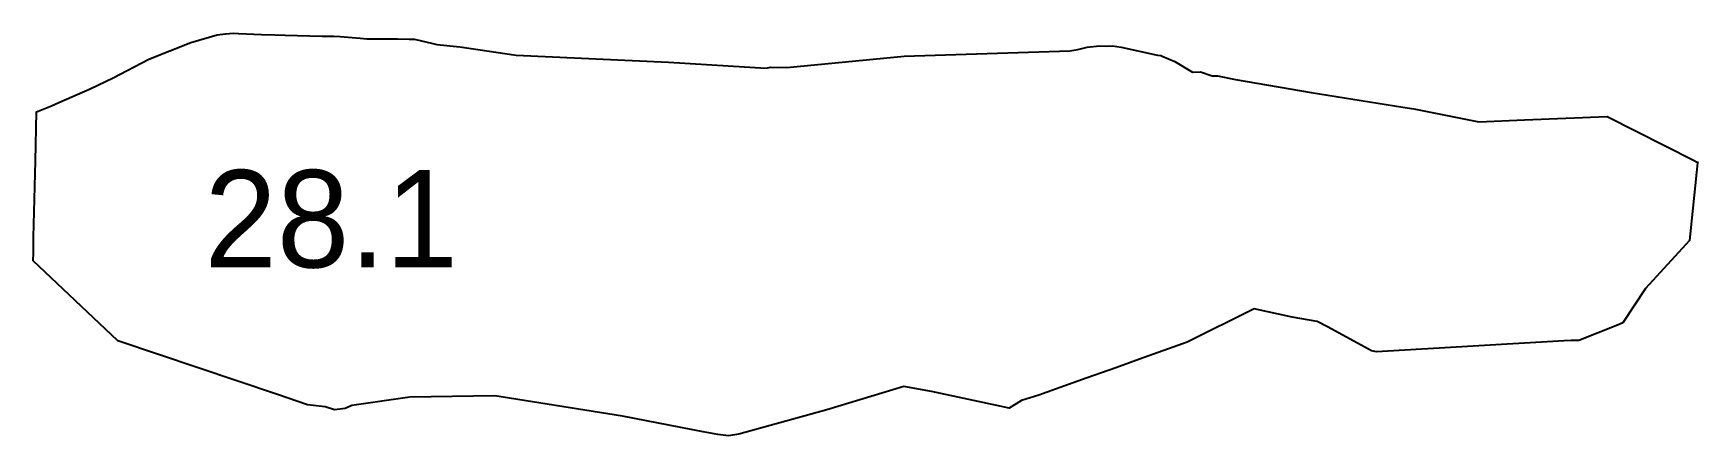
# Model space of a CAD drawing. Extents: x 65.9 to 151.4, y 15.5 to 36.1.
import ezdxf

# ---------------------------------------------------------------- set-up
doc = ezdxf.new("R2010")
doc.units = 0
doc.layers.get('0').update_dxf_attribs({"color": 255, "linetype": 'CONTINUOUS'})

msp = doc.modelspace()

# ---------------------------------------------------------------- linework, layer by layer
at = {"color": 1}
msp.add_lwpolyline([(125.435, 34.1369), (125.838, 34.1406), (126.446, 33.945), (126.712, 33.9359), (127.646, 33.7575), (131.523, 33.085), (136.23, 32.3318), (136.787, 32.2434), (140.135, 31.5732), (142.469, 31.6787), (146.724, 31.8531), (151.189, 29.5948), (151.311, 29.5331), (151.366, 29.5046), (151.363, 29.4737), (150.936, 25.4965), (148.692, 23.0195), (147.519, 21.268), (147.245, 21.1366), (145.258, 20.3625), (144.867, 20.356), (144.516, 20.3389), (134.884, 19.7687), (134.629, 19.8312), (132.405, 21.0417), (131.841, 21.3255), (130.558, 21.5457), (128.599, 21.9763), (125.162, 20.2753), (122.716, 19.3872), (121.499, 18.9453), (120.022, 18.4438), (119.064, 18.0883), (117.551, 17.5557), (116.665, 17.2659), (116.024, 16.8824), (115.389, 17.0178), (112.03, 17.7317), (110.616, 17.9946), (106.667, 16.7924), (102.14, 15.5444), (101.616, 15.465), (101.064, 15.5333), (100.316, 15.6632), (99.7895, 15.7719), (96.1788, 16.4724), (89.6249, 17.5135), (85.2551, 17.4502), (82.2902, 17.0205), (81.9476, 16.8668), (81.3949, 16.7985), (80.9117, 16.9506), (80.0096, 17.0475), (78.4743, 17.5777), (70.2734, 20.3447), (70.254, 20.3623), (65.9326, 24.4473), (65.9397, 24.8567), (65.9509, 25.6661), (66.0378, 29.559), (66.0933, 32.0891), (66.8658, 32.3978), (67.2495, 32.5799), (68.849, 33.2775), (70.0257, 33.8351), (71.8638, 34.7922), (74.0219, 35.6503), (75.3758, 36.041), (75.7928, 36.1011), (76.2107, 36.1279), (76.4709, 36.1087), (77.647, 36.0684), (78.3284, 36.045), (78.8571, 36.0269), (80.7656, 35.9878), (81.3551, 35.9757), (81.6895, 35.9688), (82.7027, 35.8803), (83.0595, 35.8492), (83.3528, 35.8483), (83.5389, 35.8345), (83.9246, 35.8465), (84.6303, 35.8444), (85.2213, 35.8329), (85.4318, 35.8289), (85.508, 35.824), (86.4373, 35.6069), (86.645, 35.5552), (87.8339, 35.4259), (90.7166, 35.0005), (98.5326, 34.6414), (103.549, 34.3443), (103.766, 34.395), (104.605, 34.3694), (110.632, 34.9452), (119.137, 35.2198), (119.542, 35.2914), (120.028, 35.422), (120.658, 35.4889), (120.996, 35.4642), (121.322, 35.4913), (121.781, 35.4069), (123.644, 35.0053), (123.806, 34.9896), (123.882, 34.9588), (124.532, 34.6766)], close=True, dxfattribs=at)

# ---------------------------------------------------------------- texts
msp.add_text('28.1', height=5).set_placement((74.7159, 24.1037))

doc.saveas('drawing.dxf')
